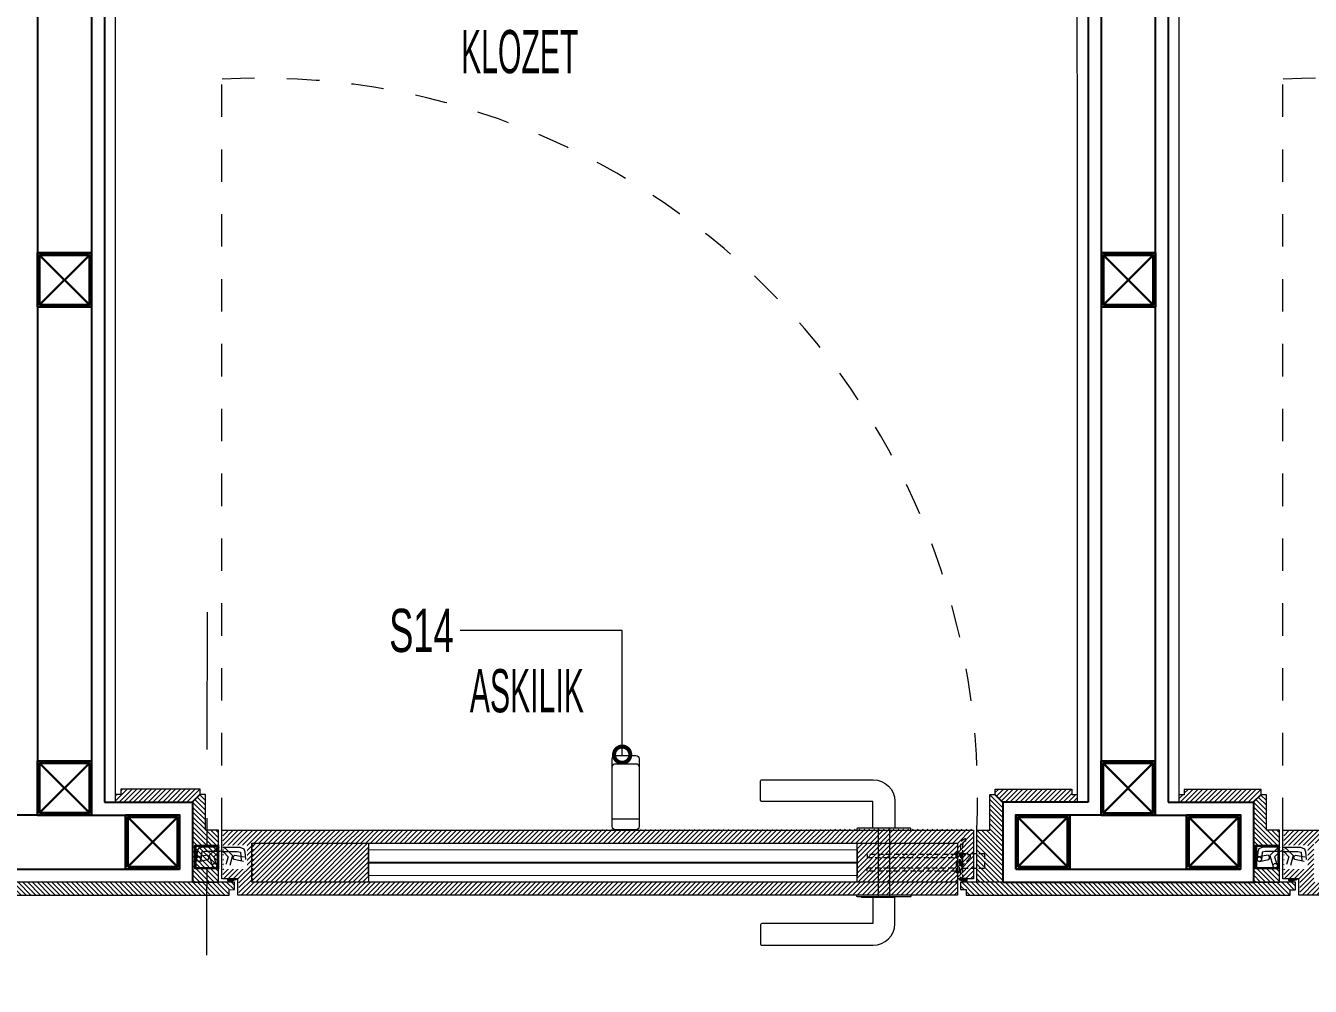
# Model space of a CAD drawing. Header units: centimetres. Extents: x 5488 to 20269, y -31398 to -19684.
# Drawn here: x 18719 to 18837.9, y -22487.4 to -22398.5 of the extents above; entities that cross this region are included whole.
import ezdxf
from ezdxf import colors
from ezdxf.entities.mleader import LeaderData, LeaderLine
from ezdxf.math import Vec2, Vec3

# ---------------------------------------------------------------- set-up
doc = ezdxf.new("R2010")
doc.units = ezdxf.units.CM
doc.set_wipeout_variables(frame=1)
for name, pattern in [('DASHED', [0.75, 0.5, -0.25]), ('HIDDEN', [9.525, 6.35, -3.175]), ('XKITLINE02', [4, 2, -2])]:
    doc.linetypes.add(name, pattern=pattern)
for name, color, linetype in [('3-OPN-XDR-HARDWARE', 52, 'Continuous'), ('Auto-İzolasyon malzemesi', 251, 'Continuous'), ('xxx_Autoxxx_Auto_Duvar_Alcipan', 51, 'Continuous')]:
    doc.layers.add(name, color=color, linetype=linetype)
for name, color, linetype, lineweight in [('Auto-SilikCizgiler', 251, 'Continuous', 0), ('xxx_Auto_CLADDING_WOOD_Hatch', 16, 'Continuous', 0), ('xxx_Auto_Duvar_Duvar Plan Kesit', 7, 'Continuous', 30), ('xxx_Auto_FFE-METAL', 132, 'Continuous', 5), ('xxx_Auto_Kaplama_Ahşap', 34, 'Continuous', 0), ('xxx_Auto_Kaplama_Ahşap Tarama', 16, 'Continuous', 5), ('xxx_Auto_Kaplama_Seramik', 182, 'Continuous', 13), ('xxx_Auto_Konstruksiyon_Metal', 141, 'Continuous', 0), ('xxx_Auto_Mobilya_Metal', 132, 'Continuous', 20), ('xxx_Auto_SIGN_GENERAL', 51, 'Continuous', 0), ('xxx_Auto_Tefris_Silik', 252, 'Continuous', 13), ('xxx_Auto_Tefris_Tefris', 32, 'Continuous', 15)]:
    doc.layers.add(name, color=color, linetype=linetype, lineweight=lineweight)
doc.layers.add('wipeout', color=7, linetype='Continuous', true_color=0xffffff)
doc.styles.add('AUTOBAN', font='')
doc.styles.add('ROMANS', font='romans')
doc.styles.get('AUTOBAN').set_extended_font_data('Helvetica Normal Tr')
doc.linetypes.add('BATTING', pattern='A,0.00254,-2.54,[134,ltypeshp.shx,S=2.54,R=0,X=-2.54,Y=0],-5.08,[134,ltypeshp.shx,S=2.54,R=180,X=2.54,Y=0],-2.54', length=10.16254)

# ---------------------------------------------------------------- blocks, each defined once
blk = doc.blocks.new('gizli menteşe')
blk.add_wipeout([(32460.16, 20587.51), (32462.32, 20587.51), (32462.32, 20589.71), (32460.16, 20589.71)]).translate(0, 0, 0.01)
at = {"layer": 'xxx_Auto_Mobilya_Metal', "extrusion": (0.000604345, -1.60261e-05, 1), "elevation": 19.29}
blk.add_lwpolyline([(32461.98, 20588.22), (32461.11, 20588.39, -0.53227), (32461.17, 20588.78), (32462.06, 20588.63)], format="xyb", dxfattribs=at)
blk.add_wipeout([(32457.5, 20587.52), (32459.66, 20587.51), (32459.66, 20589.71), (32457.5, 20589.71)]).translate(0, 0, 0.01)
for points in [[(32459.66, 20587.52), (32457.49, 20587.52), (32457.49, 20589.71), (32459.66, 20589.71)], [(32459.56, 20587.62), (32457.59, 20587.62), (32457.59, 20589.61), (32459.56, 20589.61)]]:
    blk.add_lwpolyline(points, close=True, dxfattribs=at)
for points in [[(32459.74, 20589.53), (32458.17, 20589.53), (32457.78, 20589.38), (32457.69, 20589.11), (32457.63, 20588.38)], [(32459.74, 20589.53), (32458.17, 20589.53), (32457.78, 20589.38), (32457.69, 20589.11), (32457.63, 20588.38)], [(32459.74, 20589.53), (32459.49, 20589.4), (32458.82, 20588.77), (32459.09, 20587.82)], [(32459.74, 20589.53), (32459.49, 20589.4), (32458.82, 20588.77), (32459.09, 20587.82)], [(32460.06, 20589.53), (32460.31, 20589.4), (32460.98, 20588.77), (32460.71, 20587.82)], [(32460.06, 20589.53), (32461.63, 20589.53), (32462.02, 20589.38), (32462.11, 20589.11), (32462.17, 20588.38)], [(32459.74, 20589.12), (32458.4, 20589.12), (32458.1, 20589.07), (32458.09, 20589.03), (32458.03, 20588.34)], [(32459.74, 20589.12), (32458.4, 20589.12), (32458.1, 20589.07), (32458.09, 20589.03), (32458.03, 20588.34)], [(32459.91, 20589.19), (32459.7, 20589.09), (32459.24, 20588.65), (32459.45, 20587.92)], [(32459.91, 20589.19), (32459.7, 20589.09), (32459.24, 20588.65), (32459.45, 20587.92)], [(32459.89, 20589.19), (32460.1, 20589.09), (32460.56, 20588.65), (32460.35, 20587.92)], [(32460.06, 20589.12), (32461.4, 20589.12), (32461.7, 20589.07), (32461.71, 20589.03), (32461.77, 20588.34)]]:
    blk.add_lwpolyline(points, dxfattribs=at)
blk.add_lwpolyline([(32457.83, 20588.22), (32458.7, 20588.39, 0.53227), (32458.64, 20588.78), (32457.75, 20588.63)], format="xyb", dxfattribs=at)
blk.add_lwpolyline([(32457.83, 20588.22), (32458.7, 20588.39, 0.53227), (32458.64, 20588.78), (32457.75, 20588.63)], format="xyb", dxfattribs=at)
at = {"layer": 'xxx_Auto_Mobilya_Metal', "extrusion": (0.000604345, -1.60261e-05, 1)}
for centre in [(32457.83, 20588.42, 19.29), (32459.31, 20587.82, 19.29)]:
    blk.add_circle(centre, 0.204, dxfattribs=at)
blk = doc.blocks.new('A$C81bdc4d8')
at = {"layer": 'xxx_Auto_Konstruksiyon_Metal'}
for points in [[(-0.05, 1.1), (0, 1.15), (0, 6.05), (-0.05, 6.1), (-0.15, 6.1), (-0.2, 6.05), (-0.2, 1.15), (-0.15, 1.1)], [(6.03, 1.1), (5.98, 1.15), (5.98, 6.05), (6.03, 6.1), (6.13, 6.1), (6.18, 6.05), (6.18, 1.15), (6.13, 1.1)]]:
    blk.add_lwpolyline(points, close=True, dxfattribs=at)
for points in [[(-0.2, 2.58), (-2.66, 2.58), (-2.66, -7.71), (-2.67, -7.77), (-2.7, -7.8), (-2.77, -7.82), (-4.56, -7.82), (-4.62, -7.8), (-4.65, -7.77), (-4.66, -7.71), (-4.66, 2.62, -0.408998), (-2.69, 4.62), (-0.2, 4.62)], [(6.18, 2.58), (8.64, 2.58), (8.64, -7.71), (8.65, -7.77), (8.69, -7.8), (8.75, -7.82), (10.54, -7.82), (10.6, -7.8), (10.63, -7.77), (10.64, -7.71), (10.64, 2.62, 0.408998), (8.67, 4.62), (6.18, 4.62)]]:
    blk.add_lwpolyline(points, format="xyb", dxfattribs=at)
for points in [[(-0.2, 1.51), (-0.22, 1.53), (-0.22, 4.65), (-0.2, 4.67)], [(-0.2, 4.12), (6.2, 4.12)], [(6.18, 1.51), (6.2, 1.53), (6.2, 4.65), (6.18, 4.67)], [(-0.2, 3.08), (6.2, 3.08)]]:
    blk.add_lwpolyline(points, dxfattribs=at)
at = {"layer": 'xxx_Auto_Mobilya_Metal', "linetype": 'DASHED'}
for points in [[(2.15, 10.9), (2.15, 12.9), (3.55, 12.9), (3.55, 10.9)], [(2.24, 10.6), (2.24, 11.6), (2.54, 11.6), (3.55, 10.6)]]:
    blk.add_lwpolyline(points, dxfattribs=at)
blk.add_lwpolyline([(0.81, 11.2), (0.81, 11.2, 0.414214), (1.31, 10.7), (4.61, 10.7), (4.61, 10.9), (1.31, 10.9, -0.414214), (1.01, 11.2)], format="xyb", close=True, dxfattribs=at)
for points in [[(2.05, 10.9), (2.05, 10.8), (3.65, 10.8), (3.65, 10.9)], [(2.12, 10.3), (3.92, 10.3), (3.92, 10.6), (2.12, 10.6)], [(2.24, 2.05), (2.54, 2.05), (2.54, 10.3), (2.24, 10.3)], [(3.79, 2.05), (3.49, 2.05), (3.49, 10.3), (3.79, 10.3)]]:
    blk.add_lwpolyline(points, close=True, dxfattribs=at)
blk = doc.blocks.new('A$C43927237')
at = {"layer": 'wipeout', "color": 1, "xscale": 7.97828250740921, "yscale": 7.97828250740921, "zscale": 7.97828250740921, "rotation": 270}
blk.add_blockref('A$C81bdc4d8', (-42.79, 0), dxfattribs=at)
blk = doc.blocks.new('kutu profil')
at = {"layer": 'xxx_Auto_Duvar_Duvar Plan Kesit', "color": 0}
for points in [[(0, -5), (5, -5), (5, 0), (0, 0)], [(0.2, -4.8), (4.8, -4.8), (4.8, -0.2), (0.2, -0.2)]]:
    blk.add_lwpolyline(points, close=True, dxfattribs=at)
blk.add_lwpolyline([(0.2, -4.8), (4.8, -0.2), (4.8, -4.8), (0.2, -0.2)], dxfattribs=at)
blk = doc.blocks.new('A$Cd4c68676')
at = {"layer": 'xxx_Auto_CLADDING_WOOD_Hatch'}
h = blk.add_hatch(dxfattribs=at)
h.set_pattern_fill('ANSI31', color=256, scale=0.1, angle=810)
h.set_pattern_definition([(135, (6642.3797, -242768.95116), (-0.22450640303, -0.22450640303), [])])
h.paths.add_polyline_path([(168.64, 453.62), (168.64, 446.22), (166.24, 446.22), (166.24, 451.02), (167.44, 451.02), (167.44, 454.32), (167.94, 454.32)])
h = blk.add_hatch(dxfattribs=at)
h.set_pattern_fill('ANSI31', color=256, scale=0.1, angle=810)
h.set_pattern_definition([(135, (6737.37425, -242778.70645), (-0.22450640303, -0.22450640303), [])])
h.paths.add_polyline_path([(191.85, 453.61), (191.85, 446.22), (194.25, 446.22), (194.25, 451.02), (193.05, 451.02), (193.04, 454.28), (192.55, 454.28)])
h = blk.add_hatch(dxfattribs=at)
h.set_pattern_fill('ANSI31', color=256, scale=0.1, angle=810)
h.set_pattern_definition([(135, (-73726.72675, -5505.94916), (-0.224506403, -0.224506403), [])])
h.paths.add_polyline_path([(97.04, 445.51), (97.54, 445.52), (97.54, 446.21), (66.54, 446.21), (66.54, 445.52), (67.04, 445.52), (67.04, 445.02), (97.04, 445.02)])
h = blk.add_hatch(dxfattribs=at)
h.set_pattern_fill('ANSI31', color=256, scale=0.1, angle=810)
h.set_pattern_definition([(135, (-73630.84853, -5505.94916), (-0.224506403, -0.224506403), [])])
h.paths.add_polyline_path([(195.25, 445.51), (195.74, 445.51), (195.74, 446.21), (164.74, 446.21), (164.74, 445.52), (165.24, 445.52), (165.24, 445.02), (195.25, 445.02)])
at = {"layer": 'xxx_Auto_Kaplama_Ahşap Tarama'}
h = blk.add_hatch(dxfattribs=at)
h.set_pattern_fill('ANSI31', color=256, scale=0.1, angle=180)
h.set_pattern_definition([(225, (12913.76175, -164887.77672), (0.224506403, -0.224506403), [])])
h.paths.add_polyline_path([(86.49, 454.32), (86.49, 453.62), (93.65, 453.61), (94.35, 454.31), (94.35, 454.81), (86.99, 454.82), (86.99, 454.32)])
h = blk.add_hatch(dxfattribs=at)
h.set_pattern_fill('ANSI31', color=256, scale=0.1, angle=180)
h.set_pattern_definition([(225, (12921.10992, -164878.02943), (0.224506403, -0.224506403), [])])
h.paths.add_polyline_path([(175.54, 454.32), (175.54, 453.62), (168.64, 453.62), (167.94, 454.32), (167.94, 454.82), (175.04, 454.82), (175.04, 454.32)])
h = blk.add_hatch(dxfattribs=at)
h.set_pattern_fill('ANSI31', color=256, scale=0.1, angle=180)
h.set_pattern_definition([(225, (13011.96234, -164887.8034), (0.224506403, -0.224506403), [])])
h.paths.add_polyline_path([(184.94, 454.3), (184.94, 453.62), (191.85, 453.61), (192.55, 454.28), (192.55, 454.78), (185.44, 454.8), (185.44, 454.3)])
h = blk.add_hatch(dxfattribs=at)
h.set_pattern_fill('ANSI31', color=256, scale=0.1, angle=180)
h.set_pattern_definition([(225, (12912.87627, -164877.58028), (0.224506403, -0.224506403), [])])
h.paths.add_polyline_path([(165.94, 446.52), (164.44, 446.52), (164.44, 445.02), (97.94, 445.02), (97.94, 446.52), (96.44, 446.52), (96.44, 451.02), (165.94, 451.12)])
h.paths.add_polyline_path([(164.44, 446.52), (164.44, 446.21), (99.24, 446.21), (99.24, 449.81), (164.44, 449.83)], flags=17)
h = blk.add_hatch(dxfattribs=at)
h.set_pattern_fill('ANSI31', color=256, scale=0.1, angle=180)
h.set_pattern_definition([(225, (13011.07837, -164877.58035), (0.224506403, -0.224506403), [])])
h.paths.add_polyline_path([(264.14, 446.52), (262.64, 446.52), (262.64, 445.02), (196.15, 445.02), (196.15, 446.52), (194.65, 446.52), (194.65, 451.02), (264.14, 451.12)])
h.paths.add_polyline_path([(262.64, 446.52), (262.64, 446.21), (197.45, 446.21), (197.45, 449.81), (262.64, 449.83)], flags=17)
h = blk.add_hatch(dxfattribs=at)
h.set_pattern_fill('ANSI31', color=256, scale=0.1, angle=180)
h.set_pattern_definition([(225, (38264.97836, -160766.65127), (0.224506403, -0.224506403), [])])
h.paths.add_polyline_path([(109.93, 446.21), (99.14, 446.21), (99.14, 449.81), (109.93, 449.81)])
h = blk.add_hatch(dxfattribs=at)
h.set_pattern_fill('ANSI31', color=256, scale=0.1, angle=180)
h.set_pattern_definition([(225, (83207.2325, -202026.80725), (0.22450640303, -0.22450640303), [])])
h.paths.add_polyline_path([(155.15, 449.81), (164.44, 449.81), (164.44, 446.21), (155.15, 446.21)])
at = {"layer": '3-OPN-XDR-HARDWARE', "ltscale": 2}
for points in [[(97.33, 446.37), (96.95, 446.37), (96.95, 446.52), (97.7, 446.52, -0.092)], [(97.32, 446.42), (97, 446.42), (97, 446.47), (97.49, 446.47, -0.043117)], [(164.96, 446.37), (165.33, 446.37), (165.33, 446.52), (164.59, 446.52, 0.092)], [(164.97, 446.42), (165.28, 446.42), (165.28, 446.47), (164.79, 446.47, 0.043117)], [(195.53, 446.37), (195.16, 446.37), (195.16, 446.52), (195.9, 446.52, -0.092)], [(195.52, 446.42), (195.21, 446.42), (195.21, 446.47), (195.7, 446.47, -0.043117)]]:
    blk.add_lwpolyline(points, format="xyb", close=True, dxfattribs=at)
at = {"layer": 'Auto-İzolasyon malzemesi', "linetype": 'BATTING', "ltscale": 0.008}
blk.add_lwpolyline([(109.93, 448.02), (155.15, 448.02)], dxfattribs=at)
at = {"layer": 'Auto-SilikCizgiler'}
blk.add_lwpolyline([(109.93, 449.22), (155.15, 449.21), (155.15, 446.81), (109.93, 446.82)], close=True, dxfattribs=at)
at = {"layer": 'xxx_Auto_Kaplama_Ahşap', "color": 8, "linetype": 'XKITLINE02', "ltscale": 1.5, "true_color": 0x808080}
for points in [[(96.34, 451.02), (96.34, 520.52, -0.443945), (166.24, 451.02)], [(194.55, 451.02), (194.55, 520.52, -0.443945), (264.44, 451.02)]]:
    blk.add_lwpolyline(points, format="xyb", dxfattribs=at)
at = {"layer": 'xxx_Auto_Kaplama_Seramik'}
for points in [[(86.49, 588.44), (86.49, 453.61)], [(175.49, 588.48), (175.54, 453.61)], [(184.94, 588.46), (184.94, 453.61)]]:
    blk.add_lwpolyline(points, dxfattribs=at)
at = {"layer": 'xxx_Auto_Tefris_Silik', "linetype": 'HIDDEN', "ltscale": 2}
blk.add_lwpolyline([(95, 471.2), (94.6, 290.33)], dxfattribs=at)
at = {"layer": 'xxx_Auto_Tefris_Tefris'}
for points in [[(86.49, 454.32), (86.49, 453.62), (93.65, 453.61), (94.35, 454.31), (94.35, 454.81), (86.99, 454.82), (86.99, 454.32)], [(168.64, 453.62), (168.64, 446.22), (166.24, 446.22), (166.24, 451.02), (167.44, 451.02), (167.44, 454.32), (167.94, 454.32)], [(175.54, 454.32), (175.54, 453.62), (168.64, 453.62), (167.94, 454.32), (167.94, 454.82), (175.04, 454.82), (175.04, 454.32)], [(184.94, 454.3), (184.94, 453.62), (191.85, 453.61), (192.55, 454.28), (192.55, 454.78), (185.44, 454.8), (185.44, 454.3)], [(191.85, 453.61), (191.85, 446.22), (194.25, 446.22), (194.25, 451.02), (193.05, 451.02), (193.04, 454.28), (192.55, 454.28)], [(164.44, 445.02), (97.84, 445.02), (97.84, 446.52), (96.34, 446.52), (96.34, 451.02), (165.94, 451.02), (165.94, 446.52), (164.44, 446.52)], [(262.64, 445.02), (196.05, 445.02), (196.05, 446.52), (194.55, 446.52), (194.55, 451.02), (264.14, 451.02), (264.14, 446.52), (262.64, 446.52)], [(164.44, 446.21), (99.14, 446.21), (99.14, 449.81), (164.44, 449.81)], [(109.93, 446.21), (99.14, 446.21), (99.14, 449.81), (109.93, 449.81)], [(155.15, 449.81), (164.44, 449.81), (164.44, 446.21), (155.15, 446.21)], [(66.54, 446.21), (66.54, 445.52), (67.04, 445.52), (67.04, 445.02), (97.04, 445.02), (97.04, 445.51), (97.54, 445.52), (97.54, 446.21)], [(164.74, 446.21), (164.74, 445.52), (165.24, 445.52), (165.24, 445.02), (195.25, 445.02), (195.25, 445.51), (195.74, 445.51), (195.74, 446.21)]]:
    blk.add_lwpolyline(points, close=True, dxfattribs=at)
at = {"layer": 'xxx_Autoxxx_Auto_Duvar_Alcipan'}
for points in [[(79.29, 589.44), (79.29, 452.42)], [(84.29, 589.44), (84.29, 452.41)], [(85.49, 589.44), (85.49, 453.61)], [(176.54, 589.48), (176.54, 453.6)], [(177.74, 589.48), (177.74, 452.4)], [(182.74, 589.48), (182.74, 452.41)], [(183.94, 589.48), (183.94, 453.61)], [(85.49, 453.61), (93.65, 453.61), (93.64, 446.22)], [(176.54, 453.6), (168.64, 453.63), (168.64, 446.22)], [(183.94, 453.61), (191.85, 453.61), (191.85, 446.19)], [(79.29, 452.42), (71.64, 452.42), (71.64, 447.42)], [(84.29, 452.41), (92.45, 452.41), (92.44, 447.42)], [(177.74, 452.4), (169.84, 452.42), (169.84, 447.42)], [(182.74, 452.41), (190.65, 452.41), (190.65, 447.4)], [(71.64, 447.42), (92.44, 447.42)], [(169.84, 447.42), (190.65, 447.4)], [(168.64, 446.22), (191.85, 446.19)]]:
    blk.add_lwpolyline(points, dxfattribs=at)
at = {"layer": 'xxx_Auto_FFE-METAL', "xscale": 0.1253402595196809, "yscale": 0.1253402595196809, "zscale": 0.1253402595196809}
blk.add_blockref('A$C43927237', (159.4, 451.02), dxfattribs=at)
at = {"layer": 'xxx_Auto_Konstruksiyon_Metal'}
for p in [(79.29, 504.44), (177.77, 504.44), (79.29, 457.42), (177.74, 457.41), (87.45, 452.42), (169.84, 452.42), (185.65, 452.42)]:
    blk.add_blockref('kutu profil', p, dxfattribs=at)
at = {"layer": 'xxx_Auto_Kaplama_Ahşap Tarama', "color": 1}
for p in [(-32363.63, -20140.08, -0.01), (-32265.45, -20140.08, -0.01)]:
    blk.add_blockref('gizli menteşe', p, dxfattribs=at)
at = {"layer": 'xxx_Auto_CLADDING_WOOD_Hatch'}
h = blk.add_hatch(dxfattribs=at)
h.set_pattern_fill('ANSI31', color=256, scale=0.1, angle=810)
h.set_pattern_definition([(135, (6639.17215, -242778.70638), (-0.22450640303, -0.22450640303), [])])
h.paths.add_polyline_path([(93.65, 453.61), (93.64, 446.22), (96.04, 446.22), (96.04, 451.02), (94.84, 451.02), (94.84, 454.31), (94.35, 454.31)])
at = {"layer": 'xxx_Auto_Tefris_Tefris'}
blk.add_lwpolyline([(93.65, 453.61), (93.64, 446.22), (96.04, 446.22), (96.04, 451.02), (94.84, 451.02), (94.84, 454.31), (94.35, 454.31)], close=True, dxfattribs=at)
blk = doc.blocks.new('_DotSmall')
at = {"color": 0, "linetype": 'ByBlock', "const_width": 0.5}
blk.add_lwpolyline([(-0.0625, 0, 1), (0.0625, 0, 1)], format="xyb", close=True, dxfattribs=at)
blk = doc.blocks.new('x2202_Autoban_Istinye Park_Food Hall_PLAN_altlik_20220517$0$2202_Autoban_Istinye Park_Food Hall_PLAN_altlik_20220506$0$S17_plan')
blk.add_lwpolyline([(0, -0.95), (0, 0.95, -0.414214), (0.3, 1.25), (5.8, 1.25, -0.414214), (6.1, 0.95), (6.1, -0.95, -0.414214), (5.8, -1.25), (0.3, -1.25, -0.414214)], format="xyb", close=True)
blk.add_lwpolyline([(1, 1.25), (1, -1.25)])
blk.add_lwpolyline([(5.8, 1.25), (6.57, 1.25, -0.414214), (6.87, 0.95), (6.87, -0.95, -0.414214), (6.57, -1.25), (5.8, -1.25)], format="xyb")
blk = doc.blocks.new('WCVİTRİFİYE')
at = {"rotation": 90}
blk.add_blockref('x2202_Autoban_Istinye Park_Food Hall_PLAN_altlik_20220517$0$2202_Autoban_Istinye Park_Food Hall_PLAN_altlik_20220506$0$S17_plan', (1.1, -137.39), dxfattribs=at)
blk = doc.blocks.new('WC TEFRIS')
at = {"layer": 'xxx_Auto_Tefris_Tefris', "color": 0}
blk.add_blockref('WCVİTRİFİYE', (-159, 858.85), dxfattribs=at)
blk = doc.blocks.new('A$C1e03b758')
at = {"layer": 'xxx_Auto_SIGN_GENERAL', "color": 12, "char_height": 4, "attachment_point": 5, "line_spacing_factor": 0.75, "style": 'ROMANS'}
for s, width, insert in [('{\\fArial|b0|i0|c162|p34;\\W0.5;KLOZET}', 11.0959, (138.5, 51.95)), ('{\\fArial|b0|i0|c162|p34;\\W0.5;ASKILIK}', 26.804, (139.16, -7.19))]:
    blk.add_mtext_dynamic_manual_height_columns(s, width=width, gutter_width=20, heights=[0], dxfattribs=dict(at, insert=insert))
at = {"layer": 'xxx_Auto_SIGN_GENERAL', "color": 12}
ml = blk.add_multileader_mtext('Standard', dxfattribs=at)
ml.set_content('{\\W0.6;S14}', color=12, style='AUTOBAN')
ml.set_leader_properties()
ml.set_arrow_properties(name='DOTSMALL')
ml.build(insert=Vec2(0, 0))
ml.multileader.update_dxf_attribs({"has_text_frame": 1, "dogleg_length": 2.04, "arrow_head_size": 3})
ctx = ml.context
ctx.base_point, ctx.arrow_head_size, ctx.landing_gap_size, ctx.plane_origin = Vec3(125.95, -1.58), 3, 0.6, Vec3(103.01, 81.11)
ctx.text_align_type = 2
notes = []
notes.append((ctx, [(1, (1, 1, 0), (147.98, -1.58), (-1, 0), 15, [(0, [(147.98, -13.08)], 0, [])])]))
ctx.mtext.insert, ctx.mtext.width, ctx.mtext.defined_height, ctx.mtext.alignment, ctx.mtext.flow_direction = Vec3(132.38, 0.42), 4.2015, 4.28, 3, 5
for ctx, leaders in notes:
    for number, flags, end, landing, length, lines in leaders:
        leader = LeaderData()
        leader.index, (leader.has_last_leader_line, leader.has_dogleg_vector, leader.attachment_direction) = number, flags
        leader.last_leader_point, leader.dogleg_vector, leader.dogleg_length = Vec3(end), Vec3(landing), length
        for number, points, colour, breaks in lines:
            line = LeaderLine()
            line.index, line.vertices, line.color, line.breaks = number, Vec3.list(points), colors.encode_raw_color(colour), breaks
            leader.lines.append(line)
        ctx.leaders.append(leader)

msp = doc.modelspace()

# ---------------------------------------------------------------- block references
msp.add_blockref('A$Cd4c68676', (18640.77, -22923.93))

# ---------------------------------------------------------------- next in the draw order: block references
at = {"layer": 'xxx_Auto_Kaplama_Ahşap'}
msp.add_blockref('A$C1e03b758', (18626.2, -22452.84), dxfattribs=at)

# ---------------------------------------------------------------- next in the draw order: block references
at = {"layer": 'xxx_Auto_Konstruksiyon_Metal'}
msp.add_blockref('WC TEFRIS', (18932.41, -23194.32), dxfattribs=at)

doc.saveas('drawing.dxf')
